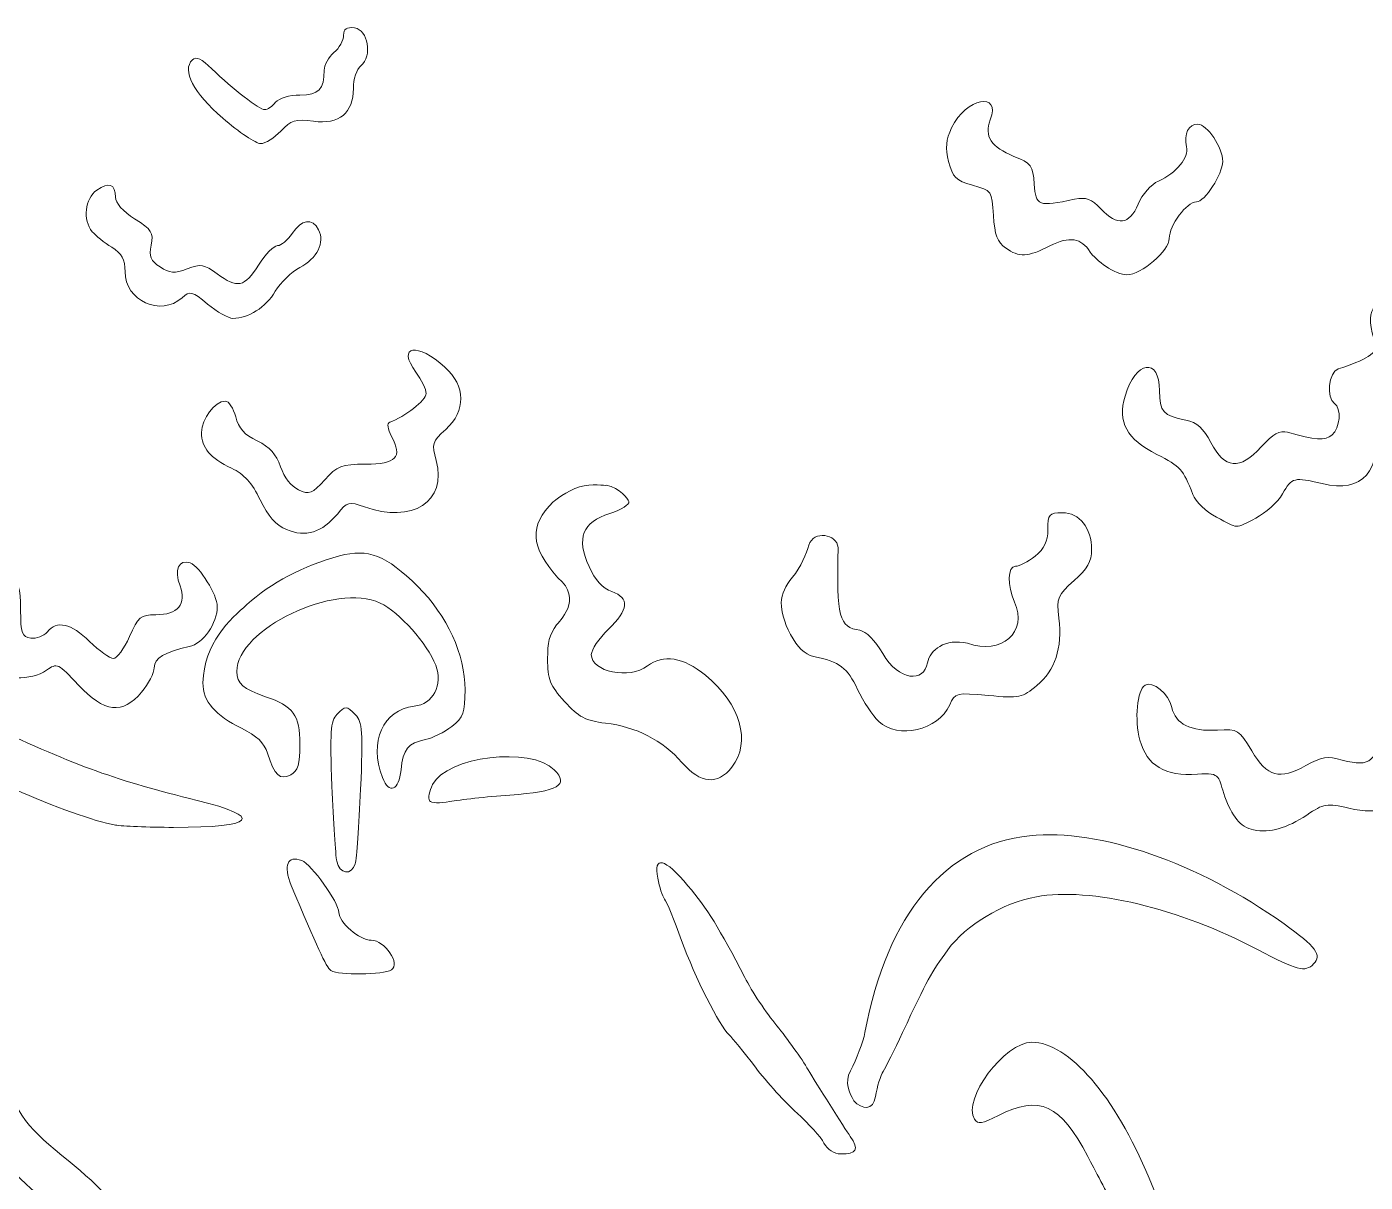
# Model space of a CAD drawing. Header units: millimetres. Extents: x -6423 to -1759, y 6 to 2012.
# Drawn here: x -5954.5 to -5818.8, y 1605.4 to 1722.5 of the extents above; entities that cross this region are included whole.
import ezdxf

# ---------------------------------------------------------------- set-up
doc = ezdxf.new("R2010")
doc.units = ezdxf.units.MM
doc.header["$MEASUREMENT"] = 0
doc.layers.add('layer 1', color=7, linetype='Continuous')

msp = doc.modelspace()

# ---------------------------------------------------------------- linework, layer by layer
at = {"layer": 'layer 1', "color": 177, "lineweight": 9}
for points, knots in [([(-5930.7864, 1710.637), (-5931.2575, 1710.637), (-5932.9847, 1711.7944), (-5934.6243, 1713.2089), (-5934.6243, 1713.2089), (-5937.6178, 1715.7915), (-5938.7916, 1718.0465), (-5937.7075, 1719.131), (-5937.7075, 1719.131), (-5937.3427, 1719.4958), (-5936.7517, 1719.2246), (-5935.7261, 1718.221), (-5935.7261, 1718.221), (-5933.6125, 1716.1531), (-5930.931, 1714.0831), (-5930.3663, 1714.0831), (-5930.3663, 1714.0831), (-5930.0979, 1714.0831), (-5929.603, 1714.4157), (-5929.2659, 1714.8216), (-5929.2659, 1714.8216), (-5928.9192, 1715.2392), (-5927.8461, 1715.5604), (-5926.7967, 1715.5604), (-5926.7967, 1715.5604), (-5924.8923, 1715.5604), (-5924.3425, 1716.1216), (-5924.3425, 1718.0668), (-5924.3425, 1718.0668), (-5924.3425, 1718.5889), (-5923.8997, 1719.3955), (-5923.358, 1719.8592), (-5923.358, 1719.8592), (-5922.8163, 1720.3229), (-5922.3735, 1721.1113), (-5922.3735, 1721.6115), (-5922.3735, 1721.6115), (-5922.3735, 1722.273), (-5922.0715, 1722.4783), (-5921.2657, 1722.3638), (-5921.2657, 1722.3638), (-5919.8817, 1722.1674), (-5919.4389, 1719.5195), (-5920.6251, 1718.5351), (-5920.6251, 1718.5351), (-5921.0452, 1718.1862), (-5921.3887, 1717.1528), (-5921.3887, 1716.2386), (-5921.3887, 1716.2386), (-5921.3887, 1713.7283), (-5922.8199, 1712.5524), (-5925.4422, 1712.9076), (-5925.4422, 1712.9076), (-5927.265, 1713.1543), (-5927.7004, 1713.0232), (-5928.7363, 1711.9146), (-5928.7363, 1711.9146), (-5929.3928, 1711.212), (-5930.3152, 1710.637), (-5930.7864, 1710.637)], [0, 0, 0, 0, 0.0625, 0.0625, 0.0625, 0.0625, 0.125, 0.125, 0.125, 0.125, 0.1875, 0.1875, 0.1875, 0.1875, 0.25, 0.25, 0.25, 0.25, 0.3125, 0.3125, 0.3125, 0.3125, 0.375, 0.375, 0.375, 0.375, 0.4375, 0.4375, 0.4375, 0.4375, 0.5, 0.5, 0.5, 0.5, 0.5625, 0.5625, 0.5625, 0.5625, 0.625, 0.625, 0.625, 0.625, 0.6875, 0.6875, 0.6875, 0.6875, 0.75, 0.75, 0.75, 0.75, 0.8125, 0.8125, 0.8125, 0.8125, 0.875, 0.875, 0.875, 0.875, 1, 1, 1, 1]), ([(-5842.9684, 1697.3446), (-5843.4676, 1697.3446), (-5844.4241, 1697.719), (-5845.0937, 1698.1763), (-5845.0937, 1698.1763), (-5845.763, 1698.634), (-5846.4866, 1699.2958), (-5846.7011, 1699.6472), (-5846.7011, 1699.6472), (-5847.5735, 1701.0758), (-5848.8338, 1701.2712), (-5850.7783, 1700.2796), (-5850.7783, 1700.2796), (-5853.0574, 1699.1179), (-5853.8785, 1699.0782), (-5855.2837, 1700.0623), (-5855.2837, 1700.0623), (-5856.1009, 1700.6348), (-5856.3873, 1701.4073), (-5856.5008, 1703.3433), (-5856.5008, 1703.3433), (-5856.6472, 1705.839), (-5856.678, 1705.8837), (-5858.6186, 1706.424), (-5858.6186, 1706.424), (-5860.321, 1706.8979), (-5860.6499, 1707.2213), (-5861.0456, 1708.8105), (-5861.0456, 1708.8105), (-5861.3923, 1710.2037), (-5861.3182, 1711.0368), (-5860.7403, 1712.2489), (-5860.7403, 1712.2489), (-5859.2982, 1715.2729), (-5855.7024, 1715.9907), (-5856.828, 1713.0299), (-5856.828, 1713.0299), (-5857.4594, 1711.3694), (-5856.745, 1710.2736), (-5854.4258, 1709.3455), (-5854.4258, 1709.3455), (-5852.6845, 1708.6489), (-5852.504, 1708.4021), (-5852.3679, 1706.5324), (-5852.3679, 1706.5324), (-5852.2059, 1704.3111), (-5851.9684, 1704.2214), (-5848.2786, 1704.9896), (-5848.2786, 1704.9896), (-5847.0928, 1705.2367), (-5846.5639, 1705.0463), (-5845.6081, 1704.0289), (-5845.6081, 1704.0289), (-5843.9324, 1702.2454), (-5842.7199, 1702.3971), (-5841.8411, 1704.5), (-5841.8411, 1704.5), (-5841.426, 1705.4934), (-5840.5393, 1706.4966), (-5839.774, 1706.8384), (-5839.774, 1706.8384), (-5837.9507, 1707.6523), (-5836.6699, 1709.2154), (-5836.9248, 1710.3154), (-5836.9248, 1710.3154), (-5837.2275, 1711.6211), (-5836.7351, 1712.6063), (-5835.7797, 1712.6063), (-5835.7797, 1712.6063), (-5834.8512, 1712.6063), (-5833.2634, 1710.2257), (-5833.2662, 1708.8382), (-5833.2662, 1708.8382), (-5833.2712, 1707.5378), (-5835.0891, 1704.7294), (-5835.9293, 1704.7294), (-5835.9293, 1704.7294), (-5836.9195, 1704.7294), (-5838.6799, 1702.3609), (-5838.6799, 1701.029), (-5838.6799, 1701.029), (-5838.6799, 1699.7808), (-5841.5157, 1697.3446), (-5842.9684, 1697.3446)], [0, 0, 0, 0, 0.04545455, 0.04545455, 0.04545455, 0.04545455, 0.09090909, 0.09090909, 0.09090909, 0.09090909, 0.13636364, 0.13636364, 0.13636364, 0.13636364, 0.18181818, 0.18181818, 0.18181818, 0.18181818, 0.22727273, 0.22727273, 0.22727273, 0.22727273, 0.27272727, 0.27272727, 0.27272727, 0.27272727, 0.31818182, 0.31818182, 0.31818182, 0.31818182, 0.36363636, 0.36363636, 0.36363636, 0.36363636, 0.40909091, 0.40909091, 0.40909091, 0.40909091, 0.45454545, 0.45454545, 0.45454545, 0.45454545, 0.5, 0.5, 0.5, 0.5, 0.54545455, 0.54545455, 0.54545455, 0.54545455, 0.59090909, 0.59090909, 0.59090909, 0.59090909, 0.63636364, 0.63636364, 0.63636364, 0.63636364, 0.68181818, 0.68181818, 0.68181818, 0.68181818, 0.72727273, 0.72727273, 0.72727273, 0.72727273, 0.77272727, 0.77272727, 0.77272727, 0.77272727, 0.81818182, 0.81818182, 0.81818182, 0.81818182, 0.86363636, 0.86363636, 0.86363636, 0.86363636, 0.90909091, 0.90909091, 0.90909091, 0.90909091, 1, 1, 1, 1]), ([(-5933.5966, 1692.9271), (-5934.0578, 1692.9342), (-5935.2103, 1693.5829), (-5936.1583, 1694.3689), (-5936.1583, 1694.3689), (-5937.7504, 1695.6887), (-5937.9471, 1695.7376), (-5938.749, 1695.012), (-5938.749, 1695.012), (-5940.9034, 1693.0629), (-5944.5275, 1694.7209), (-5944.5275, 1697.6555), (-5944.5275, 1697.6555), (-5944.5275, 1698.9084), (-5944.8444, 1699.4873), (-5945.8814, 1700.1297), (-5945.8814, 1700.1297), (-5946.6259, 1700.5909), (-5947.5121, 1701.3027), (-5947.8507, 1701.7118), (-5947.8507, 1701.7118), (-5948.8295, 1702.8952), (-5948.5962, 1705.0743), (-5947.4012, 1705.9117), (-5947.4012, 1705.9117), (-5946.1611, 1706.7802), (-5945.512, 1706.5356), (-5945.512, 1705.1988), (-5945.512, 1705.1988), (-5945.512, 1704.6273), (-5944.7324, 1703.7573), (-5943.5547, 1703.0139), (-5943.5547, 1703.0139), (-5941.8279, 1701.9235), (-5941.6315, 1701.6097), (-5941.8843, 1700.3456), (-5941.8843, 1700.3456), (-5942.114, 1699.1959), (-5941.9364, 1698.7591), (-5940.9838, 1698.1352), (-5940.9838, 1698.1352), (-5939.9994, 1697.4903), (-5939.5307, 1697.4581), (-5938.2375, 1697.9462), (-5938.2375, 1697.9462), (-5936.8634, 1698.4649), (-5936.5032, 1698.4053), (-5935.2071, 1697.4474), (-5935.2071, 1697.4474), (-5933.1449, 1695.9227), (-5932.4115, 1696.0758), (-5930.9888, 1698.3291), (-5930.9888, 1698.3291), (-5930.3053, 1699.4121), (-5929.4417, 1700.2984), (-5929.0702, 1700.2984), (-5929.0702, 1700.2984), (-5928.6983, 1700.2984), (-5928.0315, 1700.8521), (-5927.588, 1701.5293), (-5927.588, 1701.5293), (-5926.6461, 1702.9668), (-5925.5496, 1703.1178), (-5924.9104, 1701.8987), (-5924.9104, 1701.8987), (-5924.2443, 1700.6274), (-5925.0635, 1698.9832), (-5926.8134, 1698.0781), (-5926.8134, 1698.0781), (-5927.6589, 1697.641), (-5928.7792, 1696.5569), (-5929.3031, 1695.6689), (-5929.3031, 1695.6689), (-5930.2631, 1694.042), (-5932.0474, 1692.9026), (-5933.5966, 1692.9271)], [0, 0, 0, 0, 0.05, 0.05, 0.05, 0.05, 0.1, 0.1, 0.1, 0.1, 0.15, 0.15, 0.15, 0.15, 0.2, 0.2, 0.2, 0.2, 0.25, 0.25, 0.25, 0.25, 0.3, 0.3, 0.3, 0.3, 0.35, 0.35, 0.35, 0.35, 0.4, 0.4, 0.4, 0.4, 0.45, 0.45, 0.45, 0.45, 0.5, 0.5, 0.5, 0.5, 0.55, 0.55, 0.55, 0.55, 0.6, 0.6, 0.6, 0.6, 0.65, 0.65, 0.65, 0.65, 0.7, 0.7, 0.7, 0.7, 0.75, 0.75, 0.75, 0.75, 0.8, 0.8, 0.8, 0.8, 0.85, 0.85, 0.85, 0.85, 0.9, 0.9, 0.9, 0.9, 1, 1, 1, 1]), ([(-5829.9218, 1672.6821), (-5832.079, 1671.5747), (-5831.6093, 1671.5637), (-5833.9008, 1672.7729), (-5833.9008, 1672.7729), (-5834.9275, 1673.3149), (-5836.0034, 1674.3575), (-5836.2916, 1675.0896), (-5836.2916, 1675.0896), (-5837.2903, 1677.6261), (-5837.5416, 1677.9041), (-5839.9473, 1679.1289), (-5839.9473, 1679.1289), (-5843.0057, 1680.6862), (-5843.9515, 1682.4244), (-5843.167, 1685.0439), (-5843.167, 1685.0439), (-5842.0854, 1688.6531), (-5839.6644, 1689.0193), (-5839.6644, 1685.5735), (-5839.6644, 1685.5735), (-5839.6644, 1683.4564), (-5839.3205, 1683.0732), (-5836.9999, 1682.6017), (-5836.9999, 1682.6017), (-5835.8747, 1682.373), (-5835.2164, 1681.7859), (-5834.4655, 1680.3417), (-5834.4655, 1680.3417), (-5833.0663, 1677.6495), (-5831.5355, 1677.513), (-5829.3741, 1679.8882), (-5829.3741, 1679.8882), (-5828.139, 1681.2457), (-5827.4902, 1681.6051), (-5826.6894, 1681.3765), (-5826.6894, 1681.3765), (-5823.9324, 1680.588), (-5822.8805, 1680.5228), (-5822.1885, 1681.0971), (-5822.1885, 1681.0971), (-5821.3526, 1681.7909), (-5821.1945, 1683.8368), (-5821.9414, 1684.2983), (-5821.9414, 1684.2983), (-5822.8008, 1684.8294), (-5822.5186, 1687.5027), (-5821.572, 1687.7959), (-5821.572, 1687.7959), (-5818.8267, 1688.6453), (-5817.4321, 1689.538), (-5817.7114, 1690.2661), (-5817.7114, 1690.2661), (-5818.3815, 1692.0117), (-5818.4768, 1693.2011), (-5818.0028, 1693.8984), (-5818.0028, 1693.8984), (-5817.5852, 1694.5132), (-5817.1722, 1694.2898), (-5815.5365, 1692.5637), (-5815.5365, 1692.5637), (-5814.3386, 1691.2995), (-5813.5718, 1690.0173), (-5813.5718, 1689.2781), (-5813.5718, 1689.2781), (-5813.5718, 1687.7367), (-5815.8162, 1685.0368), (-5817.0974, 1685.0368), (-5817.0974, 1685.0368), (-5817.9936, 1685.0368), (-5818.0457, 1684.8149), (-5817.7345, 1682.3234), (-5817.7345, 1682.3234), (-5817.1233, 1677.4315), (-5819.0993, 1675.1956), (-5823.1719, 1676.1719), (-5823.1719, 1676.1719), (-5826.047, 1676.8611), (-5826.2306, 1676.8143), (-5827.2059, 1675.1435), (-5827.2059, 1675.1435), (-5827.6948, 1674.3054), (-5828.9171, 1673.1979), (-5829.9218, 1672.6821)], [0, 0, 0, 0, 0.04545455, 0.04545455, 0.04545455, 0.04545455, 0.09090909, 0.09090909, 0.09090909, 0.09090909, 0.13636364, 0.13636364, 0.13636364, 0.13636364, 0.18181818, 0.18181818, 0.18181818, 0.18181818, 0.22727273, 0.22727273, 0.22727273, 0.22727273, 0.27272727, 0.27272727, 0.27272727, 0.27272727, 0.31818182, 0.31818182, 0.31818182, 0.31818182, 0.36363636, 0.36363636, 0.36363636, 0.36363636, 0.40909091, 0.40909091, 0.40909091, 0.40909091, 0.45454545, 0.45454545, 0.45454545, 0.45454545, 0.5, 0.5, 0.5, 0.5, 0.54545455, 0.54545455, 0.54545455, 0.54545455, 0.59090909, 0.59090909, 0.59090909, 0.59090909, 0.63636364, 0.63636364, 0.63636364, 0.63636364, 0.68181818, 0.68181818, 0.68181818, 0.68181818, 0.72727273, 0.72727273, 0.72727273, 0.72727273, 0.77272727, 0.77272727, 0.77272727, 0.77272727, 0.81818182, 0.81818182, 0.81818182, 0.81818182, 0.86363636, 0.86363636, 0.86363636, 0.86363636, 0.90909091, 0.90909091, 0.90909091, 0.90909091, 1, 1, 1, 1]), ([(-5923.0088, 1673.0966), (-5924.5421, 1671.2343), (-5926.243, 1670.7111), (-5928.1538, 1671.5144), (-5928.1538, 1671.5144), (-5929.2361, 1671.9696), (-5930.0504, 1672.887), (-5930.8403, 1674.5405), (-5930.8403, 1674.5405), (-5931.6507, 1676.2375), (-5932.4728, 1677.1475), (-5933.726, 1677.735), (-5933.726, 1677.735), (-5935.9271, 1678.7662), (-5936.7737, 1679.7737), (-5936.7737, 1681.3623), (-5936.7737, 1681.3623), (-5936.7737, 1682.7247), (-5935.4007, 1684.5444), (-5934.373, 1684.5444), (-5934.373, 1684.5444), (-5934.0163, 1684.5444), (-5933.5399, 1683.8244), (-5933.314, 1682.9445), (-5933.314, 1682.9445), (-5933.0166, 1681.7866), (-5932.4125, 1681.1109), (-5931.1281, 1680.4994), (-5931.1281, 1680.4994), (-5929.8547, 1679.8936), (-5929.1879, 1679.1537), (-5928.7682, 1677.8821), (-5928.7682, 1677.8821), (-5928.4165, 1676.8161), (-5927.6894, 1675.8844), (-5926.9446, 1675.5452), (-5926.9446, 1675.5452), (-5925.8346, 1675.0393), (-5925.5599, 1675.1446), (-5924.2928, 1676.5626), (-5924.2928, 1676.5626), (-5923.0233, 1677.9835), (-5922.6018, 1678.1444), (-5920.1493, 1678.1444), (-5920.1493, 1678.1444), (-5917.0453, 1678.1444), (-5916.3823, 1678.8527), (-5917.5079, 1680.966), (-5917.5079, 1680.966), (-5917.9244, 1681.7476), (-5917.9975, 1682.3088), (-5917.6965, 1682.4116), (-5917.6965, 1682.4116), (-5916.1962, 1682.9221), (-5914.0039, 1684.6344), (-5914.0039, 1685.2956), (-5914.0039, 1685.2956), (-5914.0039, 1685.7167), (-5914.4733, 1686.6959), (-5915.0465, 1687.4716), (-5915.0465, 1687.4716), (-5917.0343, 1690.1598), (-5914.8923, 1690.5281), (-5912.1006, 1687.9781), (-5912.1006, 1687.9781), (-5909.9817, 1686.0429), (-5909.9522, 1683.5652), (-5912.0251, 1681.6718), (-5912.0251, 1681.6718), (-5913.3885, 1680.4264), (-5913.4569, 1680.2023), (-5912.9886, 1678.5067), (-5912.9886, 1678.5067), (-5911.8506, 1674.3852), (-5915.439, 1672.0742), (-5920.266, 1673.8198), (-5920.266, 1673.8198), (-5921.8092, 1674.3778), (-5921.9946, 1674.3288), (-5923.0088, 1673.0966)], [0, 0, 0, 0, 0.04761905, 0.04761905, 0.04761905, 0.04761905, 0.0952381, 0.0952381, 0.0952381, 0.0952381, 0.14285714, 0.14285714, 0.14285714, 0.14285714, 0.19047619, 0.19047619, 0.19047619, 0.19047619, 0.23809524, 0.23809524, 0.23809524, 0.23809524, 0.28571429, 0.28571429, 0.28571429, 0.28571429, 0.33333333, 0.33333333, 0.33333333, 0.33333333, 0.38095238, 0.38095238, 0.38095238, 0.38095238, 0.42857143, 0.42857143, 0.42857143, 0.42857143, 0.47619048, 0.47619048, 0.47619048, 0.47619048, 0.52380952, 0.52380952, 0.52380952, 0.52380952, 0.57142857, 0.57142857, 0.57142857, 0.57142857, 0.61904762, 0.61904762, 0.61904762, 0.61904762, 0.66666667, 0.66666667, 0.66666667, 0.66666667, 0.71428571, 0.71428571, 0.71428571, 0.71428571, 0.76190476, 0.76190476, 0.76190476, 0.76190476, 0.80952381, 0.80952381, 0.80952381, 0.80952381, 0.85714286, 0.85714286, 0.85714286, 0.85714286, 0.9047619, 0.9047619, 0.9047619, 0.9047619, 1, 1, 1, 1]), ([(-5900.6648, 1666.6392), (-5903.4552, 1669.8085), (-5903.6104, 1671.8856), (-5901.1189, 1674.3306), (-5901.1189, 1674.3306), (-5901.0349, 1674.4132), (-5899.7839, 1675.4583), (-5898.4498, 1675.8493), (-5898.4498, 1675.8493), (-5897.1896, 1676.2187), (-5895.841, 1675.9362), (-5895.7502, 1676.0163), (-5895.7502, 1676.0163), (-5894.3556, 1675.7249), (-5893.5594, 1674.6578), (-5893.4605, 1674.3611), (-5893.4605, 1674.3611), (-5893.3616, 1674.064), (-5894.2287, 1673.5202), (-5895.3872, 1673.1519), (-5895.3872, 1673.1519), (-5898.1808, 1672.2645), (-5898.8043, 1670.6728), (-5897.4951, 1667.7697), (-5897.4951, 1667.7697), (-5896.8769, 1666.3988), (-5896.1101, 1665.554), (-5895.1937, 1665.2346), (-5895.1937, 1665.2346), (-5893.3492, 1664.5919), (-5893.4552, 1663.4284), (-5895.5422, 1661.4056), (-5895.5422, 1661.4056), (-5896.4898, 1660.487), (-5897.2651, 1659.3437), (-5897.2651, 1658.8648), (-5897.2651, 1658.8648), (-5897.2651, 1657.0915), (-5893.419, 1656.3028), (-5891.5745, 1657.6977), (-5891.5745, 1657.6977), (-5889.9537, 1658.9236), (-5887.9482, 1658.6007), (-5885.6896, 1656.7498), (-5885.6896, 1656.7498), (-5882.1346, 1653.8368), (-5881.0293, 1649.9769), (-5883.0237, 1647.4411), (-5883.0237, 1647.4411), (-5884.4793, 1645.5909), (-5886.1711, 1645.7494), (-5888.0762, 1647.914), (-5888.0762, 1647.914), (-5890.0526, 1650.1591), (-5892.7256, 1651.5346), (-5895.8272, 1651.9019), (-5895.8272, 1651.9019), (-5897.8458, 1652.1408), (-5898.553, 1652.5141), (-5899.9781, 1654.0917), (-5899.9781, 1654.0917), (-5901.4543, 1655.7253), (-5901.6961, 1656.3368), (-5901.6961, 1658.4362), (-5901.6961, 1658.4362), (-5901.6961, 1660.0467), (-5901.5404, 1660.8313), (-5900.7839, 1661.8632), (-5900.7839, 1661.8632), (-5900.6131, 1662.0961), (-5898.0007, 1664.4919), (-5900.6648, 1666.6392)], [0, 0, 0, 0, 0.05263158, 0.05263158, 0.05263158, 0.05263158, 0.10526316, 0.10526316, 0.10526316, 0.10526316, 0.15789474, 0.15789474, 0.15789474, 0.15789474, 0.21052632, 0.21052632, 0.21052632, 0.21052632, 0.26315789, 0.26315789, 0.26315789, 0.26315789, 0.31578947, 0.31578947, 0.31578947, 0.31578947, 0.36842105, 0.36842105, 0.36842105, 0.36842105, 0.42105263, 0.42105263, 0.42105263, 0.42105263, 0.47368421, 0.47368421, 0.47368421, 0.47368421, 0.52631579, 0.52631579, 0.52631579, 0.52631579, 0.57894737, 0.57894737, 0.57894737, 0.57894737, 0.63157895, 0.63157895, 0.63157895, 0.63157895, 0.68421053, 0.68421053, 0.68421053, 0.68421053, 0.73684211, 0.73684211, 0.73684211, 0.73684211, 0.78947368, 0.78947368, 0.78947368, 0.78947368, 0.84210526, 0.84210526, 0.84210526, 0.84210526, 0.89473684, 0.89473684, 0.89473684, 0.89473684, 1, 1, 1, 1]), ([(-5942.8482, 1655.0432), (-5944.7863, 1652.7399), (-5946.6312, 1652.9537), (-5949.2705, 1655.788), (-5949.2705, 1655.788), (-5951.2976, 1657.9647), (-5951.4149, 1658.0186), (-5952.4912, 1657.2649), (-5952.4912, 1657.2649), (-5954.0787, 1656.1528), (-5956.9311, 1656.2751), (-5958.5172, 1657.5226), (-5958.5172, 1657.5226), (-5959.7108, 1658.4614), (-5959.8253, 1658.8293), (-5959.6913, 1661.2971), (-5959.6913, 1661.2971), (-5959.5839, 1663.2813), (-5959.7289, 1664.0931), (-5960.2199, 1664.2569), (-5960.2199, 1664.2569), (-5961.399, 1664.65), (-5962.7433, 1666.2914), (-5962.7433, 1667.3379), (-5962.7433, 1667.3379), (-5962.7433, 1668.7613), (-5961.4305, 1671.1294), (-5960.3088, 1671.7296), (-5960.3088, 1671.7296), (-5958.1956, 1672.8608), (-5956.3887, 1671.8955), (-5957.8617, 1670.4225), (-5957.8617, 1670.4225), (-5958.7823, 1669.5018), (-5958.1378, 1667.6736), (-5956.5893, 1666.8136), (-5956.5893, 1666.8136), (-5955.2312, 1666.0592), (-5955.1125, 1665.7784), (-5955.1125, 1663.3302), (-5955.1125, 1663.3302), (-5955.1125, 1661.005), (-5954.982, 1660.6487), (-5954.0847, 1660.5203), (-5954.0847, 1660.5203), (-5953.5193, 1660.4395), (-5952.7723, 1660.7164), (-5952.4242, 1661.1358), (-5952.4242, 1661.1358), (-5951.4217, 1662.3436), (-5950.0341, 1662.0341), (-5948.1201, 1660.1747), (-5948.1201, 1660.1747), (-5947.1442, 1659.2271), (-5946.0579, 1658.4518), (-5945.7059, 1658.4518), (-5945.7059, 1658.4518), (-5945.3539, 1658.4518), (-5944.625, 1659.4487), (-5944.0858, 1660.6671), (-5944.0858, 1660.6671), (-5943.1988, 1662.6726), (-5942.9457, 1662.8824), (-5941.4156, 1662.8824), (-5941.4156, 1662.8824), (-5939.1723, 1662.8824), (-5938.2591, 1663.9757), (-5938.9568, 1665.8245), (-5938.9568, 1665.8245), (-5939.5651, 1667.4361), (-5939.0628, 1668.5734), (-5937.9336, 1668.1402), (-5937.9336, 1668.1402), (-5936.958, 1667.7658), (-5935.1777, 1664.9127), (-5935.1752, 1663.7198), (-5935.1752, 1663.7198), (-5935.1706, 1662.0426), (-5936.633, 1659.9507), (-5938.0134, 1659.6557), (-5938.0134, 1659.6557), (-5940.5045, 1659.1232), (-5941.5737, 1658.4805), (-5941.5737, 1657.5155), (-5941.5737, 1657.5155), (-5941.5737, 1656.9887), (-5942.1473, 1655.8763), (-5942.8482, 1655.0432)], [0, 0, 0, 0, 0.04347826, 0.04347826, 0.04347826, 0.04347826, 0.08695652, 0.08695652, 0.08695652, 0.08695652, 0.13043478, 0.13043478, 0.13043478, 0.13043478, 0.17391304, 0.17391304, 0.17391304, 0.17391304, 0.2173913, 0.2173913, 0.2173913, 0.2173913, 0.26086957, 0.26086957, 0.26086957, 0.26086957, 0.30434783, 0.30434783, 0.30434783, 0.30434783, 0.34782609, 0.34782609, 0.34782609, 0.34782609, 0.39130435, 0.39130435, 0.39130435, 0.39130435, 0.43478261, 0.43478261, 0.43478261, 0.43478261, 0.47826087, 0.47826087, 0.47826087, 0.47826087, 0.52173913, 0.52173913, 0.52173913, 0.52173913, 0.56521739, 0.56521739, 0.56521739, 0.56521739, 0.60869565, 0.60869565, 0.60869565, 0.60869565, 0.65217391, 0.65217391, 0.65217391, 0.65217391, 0.69565217, 0.69565217, 0.69565217, 0.69565217, 0.73913043, 0.73913043, 0.73913043, 0.73913043, 0.7826087, 0.7826087, 0.7826087, 0.7826087, 0.82608696, 0.82608696, 0.82608696, 0.82608696, 0.86956522, 0.86956522, 0.86956522, 0.86956522, 0.91304348, 0.91304348, 0.91304348, 0.91304348, 1, 1, 1, 1]), ([(-5876.873, 1666.6853), (-5876.036, 1667.6797), (-5875.4486, 1669.1558), (-5875.2125, 1669.9326), (-5875.2125, 1669.9326), (-5874.7403, 1671.4839), (-5872.3906, 1671.0642), (-5872.2456, 1669.7007), (-5872.2456, 1669.7007), (-5872.4083, 1662.6034), (-5872.1516, 1661.6186), (-5870.0586, 1661.312), (-5870.0586, 1661.312), (-5869.4311, 1661.2201), (-5868.5023, 1660.2786), (-5867.7238, 1658.9446), (-5867.7238, 1658.9446), (-5866.0984, 1656.1592), (-5863.5296, 1655.9947), (-5863.1868, 1658.0193), (-5863.1868, 1658.0193), (-5862.9716, 1659.2902), (-5861.4263, 1660.5296), (-5859.1213, 1659.9996), (-5859.1213, 1659.9996), (-5855.6971, 1658.7613), (-5852.9897, 1661.14), (-5854.3712, 1664.1729), (-5854.3712, 1664.1729), (-5855.1366, 1665.8525), (-5855.0735, 1667.8059), (-5854.2542, 1667.8059), (-5854.2542, 1667.8059), (-5853.8845, 1667.8059), (-5852.9982, 1668.265), (-5852.2849, 1668.8261), (-5852.2849, 1668.8261), (-5851.3342, 1669.5738), (-5850.9878, 1670.2974), (-5850.9878, 1671.5339), (-5850.9878, 1671.5339), (-5850.9878, 1673.0732), (-5850.8605, 1673.2213), (-5849.5386, 1673.2213), (-5849.5386, 1673.2213), (-5847.7756, 1673.2213), (-5846.5568, 1671.6881), (-5846.5568, 1669.4703), (-5846.5568, 1669.4703), (-5846.5568, 1668.2908), (-5846.9939, 1667.5237), (-5848.3396, 1666.3425), (-5848.3396, 1666.3425), (-5850.0037, 1664.8812), (-5850.1058, 1664.628), (-5849.8711, 1662.5457), (-5849.8711, 1662.5457), (-5849.5247, 1659.4714), (-5850.2394, 1657.2777), (-5852.0963, 1655.7153), (-5852.0963, 1655.7153), (-5853.57, 1654.4753), (-5853.8781, 1654.4118), (-5857.0137, 1654.7032), (-5857.0137, 1654.7032), (-5860.2646, 1655.0052), (-5860.3752, 1654.978), (-5860.9385, 1653.7421), (-5860.9385, 1653.7421), (-5862.108, 1651.1751), (-5866.1608, 1650.2403), (-5868.1375, 1652.0816), (-5868.1375, 1652.0816), (-5868.7363, 1652.6396), (-5869.6981, 1654.0998), (-5870.2749, 1655.3264), (-5870.2749, 1655.3264), (-5871.3083, 1657.5247), (-5872.0807, 1658.104), (-5874.7357, 1658.6716), (-5874.7357, 1658.6716), (-5875.6662, 1658.8705), (-5876.3905, 1659.561), (-5877.0744, 1660.9014), (-5877.0744, 1660.9014), (-5878.3768, 1663.4546), (-5878.3244, 1664.9602), (-5876.873, 1666.6853)], [0, 0, 0, 0, 0.04347826, 0.04347826, 0.04347826, 0.04347826, 0.08695652, 0.08695652, 0.08695652, 0.08695652, 0.13043478, 0.13043478, 0.13043478, 0.13043478, 0.17391304, 0.17391304, 0.17391304, 0.17391304, 0.2173913, 0.2173913, 0.2173913, 0.2173913, 0.26086957, 0.26086957, 0.26086957, 0.26086957, 0.30434783, 0.30434783, 0.30434783, 0.30434783, 0.34782609, 0.34782609, 0.34782609, 0.34782609, 0.39130435, 0.39130435, 0.39130435, 0.39130435, 0.43478261, 0.43478261, 0.43478261, 0.43478261, 0.47826087, 0.47826087, 0.47826087, 0.47826087, 0.52173913, 0.52173913, 0.52173913, 0.52173913, 0.56521739, 0.56521739, 0.56521739, 0.56521739, 0.60869565, 0.60869565, 0.60869565, 0.60869565, 0.65217391, 0.65217391, 0.65217391, 0.65217391, 0.69565217, 0.69565217, 0.69565217, 0.69565217, 0.73913043, 0.73913043, 0.73913043, 0.73913043, 0.7826087, 0.7826087, 0.7826087, 0.7826087, 0.82608696, 0.82608696, 0.82608696, 0.82608696, 0.86956522, 0.86956522, 0.86956522, 0.86956522, 0.91304348, 0.91304348, 0.91304348, 0.91304348, 1, 1, 1, 1]), ([(-5916.5486, 1647.1646), (-5916.7517, 1645.0708), (-5917.772, 1644.6468), (-5918.4317, 1646.3822), (-5918.4317, 1646.3822), (-5919.8225, 1650.0396), (-5918.3984, 1653.2635), (-5915.2383, 1653.6124), (-5915.2383, 1653.6124), (-5913.3052, 1653.8254), (-5912.2803, 1655.7692), (-5913.0429, 1657.775), (-5913.0429, 1657.775), (-5913.8667, 1659.9414), (-5916.7418, 1663.16), (-5918.671, 1664.0757), (-5918.671, 1664.0757), (-5923.1956, 1666.2226), (-5933.2041, 1661.4378), (-5933.2041, 1657.1277), (-5933.2041, 1657.1277), (-5933.2041, 1655.9149), (-5932.5476, 1655.3417), (-5930.2823, 1654.5784), (-5930.2823, 1654.5784), (-5927.4707, 1653.6308), (-5926.8042, 1652.7112), (-5926.8042, 1649.7773), (-5926.8042, 1649.7773), (-5926.8042, 1647.7155), (-5927.0013, 1647.0579), (-5927.7373, 1646.664), (-5927.7373, 1646.664), (-5928.827, 1646.0805), (-5929.3843, 1646.5995), (-5930.0866, 1648.8517), (-5930.0866, 1648.8517), (-5930.4134, 1649.9), (-5931.1746, 1650.6331), (-5932.7107, 1651.379), (-5932.7107, 1651.379), (-5935.3386, 1652.6545), (-5936.6695, 1654.1005), (-5936.6301, 1655.9862), (-5936.6301, 1655.9862), (-5936.5465, 1659.9808), (-5933.8462, 1662.4818), (-5932.18, 1663.9095), (-5932.18, 1663.9095), (-5929.8182, 1666.0925), (-5926.3915, 1667.8984), (-5922.805, 1668.8499), (-5922.805, 1668.8499), (-5919.8625, 1669.6302), (-5918.067, 1668.9289), (-5914.8469, 1665.743), (-5914.8469, 1665.743), (-5911.8659, 1662.7931), (-5910.0657, 1658.851), (-5910.0657, 1655.2733), (-5910.0657, 1655.2733), (-5910.0657, 1652.9665), (-5910.2426, 1652.4762), (-5911.4064, 1651.5608), (-5911.4064, 1651.5608), (-5912.1438, 1650.9809), (-5913.3573, 1650.3842), (-5914.1028, 1650.235), (-5914.1028, 1650.235), (-5915.8371, 1649.8879), (-5916.3462, 1649.2491), (-5916.5486, 1647.1646)], [0, 0, 0, 0, 0.05263158, 0.05263158, 0.05263158, 0.05263158, 0.10526316, 0.10526316, 0.10526316, 0.10526316, 0.15789474, 0.15789474, 0.15789474, 0.15789474, 0.21052632, 0.21052632, 0.21052632, 0.21052632, 0.26315789, 0.26315789, 0.26315789, 0.26315789, 0.31578947, 0.31578947, 0.31578947, 0.31578947, 0.36842105, 0.36842105, 0.36842105, 0.36842105, 0.42105263, 0.42105263, 0.42105263, 0.42105263, 0.47368421, 0.47368421, 0.47368421, 0.47368421, 0.52631579, 0.52631579, 0.52631579, 0.52631579, 0.57894737, 0.57894737, 0.57894737, 0.57894737, 0.63157895, 0.63157895, 0.63157895, 0.63157895, 0.68421053, 0.68421053, 0.68421053, 0.68421053, 0.73684211, 0.73684211, 0.73684211, 0.73684211, 0.78947368, 0.78947368, 0.78947368, 0.78947368, 0.84210526, 0.84210526, 0.84210526, 0.84210526, 0.89473684, 0.89473684, 0.89473684, 0.89473684, 1, 1, 1, 1]), ([(-5939.6044, 1641.3368), (-5942.1768, 1641.3467), (-5944.8352, 1641.4502), (-5945.512, 1641.5669), (-5945.512, 1641.5669), (-5949.7264, 1642.2922), (-5962.382, 1647.814), (-5964.0457, 1649.6532), (-5964.0457, 1649.6532), (-5964.6268, 1650.2952), (-5965.4914, 1652.15), (-5965.9672, 1653.7747), (-5965.9672, 1653.7747), (-5966.4433, 1655.3995), (-5967.2416, 1657.6293), (-5967.7418, 1658.7304), (-5967.7418, 1658.7304), (-5969.5413, 1662.6924), (-5968.5076, 1664.1406), (-5965.8073, 1661.4403), (-5965.8073, 1661.4403), (-5964.4091, 1660.0418), (-5963.6579, 1658.7223), (-5962.0825, 1654.8964), (-5962.0825, 1654.8964), (-5961.4603, 1653.3851), (-5960.7839, 1652.8119), (-5958.2201, 1651.6222), (-5958.2201, 1651.6222), (-5949.3208, 1647.4932), (-5945.4039, 1646.0847), (-5937.2268, 1644.0736), (-5937.2268, 1644.0736), (-5930.3514, 1642.3826), (-5931.2877, 1641.3049), (-5939.6044, 1641.3368)], [0, 0, 0, 0, 0.1, 0.1, 0.1, 0.1, 0.2, 0.2, 0.2, 0.2, 0.3, 0.3, 0.3, 0.3, 0.4, 0.4, 0.4, 0.4, 0.5, 0.5, 0.5, 0.5, 0.6, 0.6, 0.6, 0.6, 0.7, 0.7, 0.7, 0.7, 0.8, 0.8, 0.8, 0.8, 1, 1, 1, 1]), ([(-5824.7531, 1642.5886), (-5826.7525, 1641.2439), (-5828.4431, 1640.7706), (-5830.1359, 1641.0815), (-5830.1359, 1641.0815), (-5831.5221, 1641.3361), (-5832.3509, 1642.5418), (-5833.0362, 1644.4299), (-5833.0362, 1644.4299), (-5833.7395, 1646.3683), (-5833.3269, 1646.954), (-5835.8325, 1646.7232), (-5835.8325, 1646.7232), (-5839.0915, 1646.4942), (-5840.9658, 1647.6017), (-5841.6557, 1650.1641), (-5841.6557, 1650.1641), (-5842.2215, 1652.2645), (-5841.9471, 1655.2463), (-5841.1424, 1655.7433), (-5841.1424, 1655.7433), (-5840.3713, 1656.2202), (-5838.725, 1654.8549), (-5838.4254, 1653.4901), (-5838.4254, 1653.4901), (-5838.0564, 1651.8104), (-5836.51, 1651.0415), (-5833.8037, 1651.1925), (-5833.8037, 1651.1925), (-5831.7114, 1651.3088), (-5831.5894, 1651.2354), (-5830.3277, 1649.0977), (-5830.3277, 1649.0977), (-5828.7675, 1646.4541), (-5827.486, 1646.1056), (-5824.8236, 1647.6017), (-5824.8236, 1647.6017), (-5823.2404, 1648.4919), (-5822.6632, 1648.5791), (-5821.1424, 1648.1593), (-5821.1424, 1648.1593), (-5818.2616, 1647.3638), (-5817.5104, 1648.064), (-5817.5104, 1651.5435), (-5817.5104, 1651.5435), (-5817.5104, 1654.0016), (-5817.3615, 1654.494), (-5816.5387, 1654.7553), (-5816.5387, 1654.7553), (-5814.9402, 1655.2626), (-5813.5112, 1657.4184), (-5814.0752, 1658.472), (-5814.0752, 1658.472), (-5814.3401, 1658.9669), (-5814.5567, 1659.94), (-5814.5567, 1660.6349), (-5814.5567, 1660.6349), (-5814.5567, 1662.6049), (-5812.4622, 1662.362), (-5811.1505, 1660.2399), (-5811.1505, 1660.2399), (-5809.6559, 1657.8218), (-5809.8264, 1655.8731), (-5811.7209, 1653.7152), (-5811.7209, 1653.7152), (-5813.0245, 1652.2309), (-5813.3251, 1651.4626), (-5813.363, 1649.5203), (-5813.363, 1649.5203), (-5813.3886, 1648.2121), (-5813.826, 1646.3687), (-5814.3351, 1645.4236), (-5814.3351, 1645.4236), (-5815.5447, 1643.1774), (-5817.3229, 1642.5581), (-5820.4745, 1643.2855), (-5820.4745, 1643.2855), (-5822.7228, 1643.8045), (-5823.0152, 1643.757), (-5824.7531, 1642.5886)], [0, 0, 0, 0, 0.04761905, 0.04761905, 0.04761905, 0.04761905, 0.0952381, 0.0952381, 0.0952381, 0.0952381, 0.14285714, 0.14285714, 0.14285714, 0.14285714, 0.19047619, 0.19047619, 0.19047619, 0.19047619, 0.23809524, 0.23809524, 0.23809524, 0.23809524, 0.28571429, 0.28571429, 0.28571429, 0.28571429, 0.33333333, 0.33333333, 0.33333333, 0.33333333, 0.38095238, 0.38095238, 0.38095238, 0.38095238, 0.42857143, 0.42857143, 0.42857143, 0.42857143, 0.47619048, 0.47619048, 0.47619048, 0.47619048, 0.52380952, 0.52380952, 0.52380952, 0.52380952, 0.57142857, 0.57142857, 0.57142857, 0.57142857, 0.61904762, 0.61904762, 0.61904762, 0.61904762, 0.66666667, 0.66666667, 0.66666667, 0.66666667, 0.71428571, 0.71428571, 0.71428571, 0.71428571, 0.76190476, 0.76190476, 0.76190476, 0.76190476, 0.80952381, 0.80952381, 0.80952381, 0.80952381, 0.85714286, 0.85714286, 0.85714286, 0.85714286, 0.9047619, 0.9047619, 0.9047619, 0.9047619, 1, 1, 1, 1]), ([(-5921.2005, 1637.6513), (-5921.5638, 1636.4222), (-5922.8057, 1636.5857), (-5923.0712, 1637.8977), (-5923.0712, 1637.8977), (-5923.1946, 1638.5067), (-5923.4126, 1641.9327), (-5923.5558, 1645.5104), (-5923.5558, 1645.5104), (-5923.7738, 1650.9482), (-5923.6923, 1652.1394), (-5923.0599, 1652.7718), (-5923.0599, 1652.7718), (-5922.1257, 1653.706), (-5922.1289, 1653.706), (-5921.1547, 1652.7321), (-5921.1547, 1652.7321), (-5920.468, 1652.0451), (-5920.3986, 1651.0103), (-5920.652, 1645.2243), (-5920.652, 1645.2243), (-5920.8137, 1641.5332), (-5921.0604, 1638.1253), (-5921.2005, 1637.6513)], [0, 0, 0, 0, 0.14285714, 0.14285714, 0.14285714, 0.14285714, 0.28571429, 0.28571429, 0.28571429, 0.28571429, 0.42857143, 0.42857143, 0.42857143, 0.42857143, 0.57142857, 0.57142857, 0.57142857, 0.57142857, 0.71428571, 0.71428571, 0.71428571, 0.71428571, 1, 1, 1, 1]), ([(-5911.6092, 1643.9439), (-5912.5937, 1643.7514), (-5913.5214, 1643.7925), (-5913.6714, 1644.035), (-5913.6714, 1644.035), (-5913.8214, 1644.2774), (-5913.6771, 1645.0116), (-5913.3502, 1645.6668), (-5913.3502, 1645.6668), (-5911.9254, 1648.5248), (-5903.4218, 1649.5653), (-5901.031, 1647.1745), (-5901.031, 1647.1745), (-5899.4719, 1645.6154), (-5900.5946, 1644.9751), (-5905.529, 1644.6107), (-5905.529, 1644.6107), (-5907.8886, 1644.4363), (-5910.6247, 1644.136), (-5911.6092, 1643.9439)], [0, 0, 0, 0, 0.16666667, 0.16666667, 0.16666667, 0.16666667, 0.33333333, 0.33333333, 0.33333333, 0.33333333, 0.5, 0.5, 0.5, 0.5, 0.66666667, 0.66666667, 0.66666667, 0.66666667, 1, 1, 1, 1]), ([(-5868.4527, 1614.0637), (-5868.6845, 1612.6052), (-5869.8193, 1612.7159), (-5870.6698, 1613.6347), (-5870.6698, 1613.6347), (-5871.0917, 1614.4384), (-5871.6404, 1615.4637), (-5871.0087, 1616.6548), (-5871.0087, 1616.6548), (-5870.377, 1617.846), (-5869.7151, 1619.5958), (-5869.5378, 1620.5434), (-5869.5378, 1620.5434), (-5867.2966, 1632.5372), (-5861.3951, 1639.5869), (-5852.8394, 1640.4913), (-5852.8394, 1640.4913), (-5845.7712, 1641.2382), (-5835.7648, 1637.7701), (-5827.0372, 1631.5481), (-5827.0372, 1631.5481), (-5823.8062, 1629.2445), (-5823.1663, 1628.377), (-5824.0476, 1627.496), (-5824.0476, 1627.496), (-5824.9271, 1626.6162), (-5825.7194, 1626.8193), (-5829.7318, 1628.9534), (-5829.7318, 1628.9534), (-5837.5739, 1633.1246), (-5846.7518, 1635.3137), (-5852.1399, 1634.2984), (-5852.1399, 1634.2984), (-5855.6421, 1633.6383), (-5859.2815, 1631.4616), (-5861.1441, 1628.913), (-5861.1441, 1628.913), (-5862.8181, 1626.6222), (-5863.1939, 1625.9337), (-5865.7138, 1620.5434), (-5865.7138, 1620.5434), (-5866.5366, 1618.7836), (-5867.425, 1617.0111), (-5867.6877, 1616.6052), (-5867.6877, 1616.6052), (-5867.9507, 1616.1989), (-5868.2949, 1615.0553), (-5868.4527, 1614.0637)], [0, 0, 0, 0, 0.07692308, 0.07692308, 0.07692308, 0.07692308, 0.15384615, 0.15384615, 0.15384615, 0.15384615, 0.23076923, 0.23076923, 0.23076923, 0.23076923, 0.30769231, 0.30769231, 0.30769231, 0.30769231, 0.38461538, 0.38461538, 0.38461538, 0.38461538, 0.46153846, 0.46153846, 0.46153846, 0.46153846, 0.53846154, 0.53846154, 0.53846154, 0.53846154, 0.61538462, 0.61538462, 0.61538462, 0.61538462, 0.69230769, 0.69230769, 0.69230769, 0.69230769, 0.76923077, 0.76923077, 0.76923077, 0.76923077, 0.84615385, 0.84615385, 0.84615385, 0.84615385, 1, 1, 1, 1]), ([(-5917.5214, 1626.8891), (-5918.3364, 1626.373), (-5922.9039, 1626.3272), (-5923.6533, 1626.8282), (-5923.6533, 1626.8282), (-5924.1344, 1627.1497), (-5925.1263, 1629.2757), (-5927.6763, 1635.4523), (-5927.6763, 1635.4523), (-5928.5161, 1637.4858), (-5928.0779, 1638.5358), (-5926.6234, 1637.9775), (-5926.6234, 1637.9775), (-5925.6396, 1637.6003), (-5922.8656, 1633.7226), (-5922.8656, 1632.7254), (-5922.8656, 1632.7254), (-5922.8656, 1631.7154), (-5920.7456, 1629.8975), (-5919.5676, 1629.8975), (-5919.5676, 1629.8975), (-5918.2031, 1629.8975), (-5916.5681, 1627.4936), (-5917.5214, 1626.8891)], [0, 0, 0, 0, 0.14285714, 0.14285714, 0.14285714, 0.14285714, 0.28571429, 0.28571429, 0.28571429, 0.28571429, 0.42857143, 0.42857143, 0.42857143, 0.42857143, 0.57142857, 0.57142857, 0.57142857, 0.57142857, 0.71428571, 0.71428571, 0.71428571, 0.71428571, 1, 1, 1, 1]), ([(-5871.9758, 1608.2356), (-5872.6494, 1608.2356), (-5873.3417, 1608.684), (-5873.6863, 1609.3434), (-5873.6863, 1609.3434), (-5874.005, 1609.9528), (-5875.2245, 1611.3081), (-5876.3969, 1612.3557), (-5876.3969, 1612.3557), (-5877.5689, 1613.4032), (-5879.4762, 1615.508), (-5880.635, 1617.0327), (-5880.635, 1617.0327), (-5881.7939, 1618.5575), (-5882.9844, 1620.0265), (-5883.2804, 1620.2974), (-5883.2804, 1620.2974), (-5884.2751, 1621.2067), (-5886.7826, 1626.173), (-5888.1187, 1629.8805), (-5888.1187, 1629.8805), (-5888.8472, 1631.9019), (-5889.6215, 1633.7847), (-5889.8392, 1634.0651), (-5889.8392, 1634.0651), (-5890.0565, 1634.3452), (-5890.3709, 1635.2945), (-5890.5375, 1636.1744), (-5890.5375, 1636.1744), (-5890.9821, 1638.5209), (-5889.8427, 1638.2437), (-5887.4682, 1635.4278), (-5887.4682, 1635.4278), (-5885.5195, 1633.1168), (-5884.2957, 1631.1376), (-5881.7166, 1626.1248), (-5881.7166, 1626.1248), (-5880.9973, 1624.7266), (-5879.5325, 1622.5226), (-5878.4619, 1621.2266), (-5878.4619, 1621.2266), (-5877.3909, 1619.9308), (-5875.9566, 1617.9179), (-5875.2738, 1616.7534), (-5875.2738, 1616.7534), (-5874.5914, 1615.5888), (-5871.578, 1610.788), (-5871.0119, 1610.0202), (-5871.0119, 1610.0202), (-5870.1292, 1608.6723), (-5870.3649, 1608.2356), (-5871.9758, 1608.2356)], [0, 0, 0, 0, 0.07142857, 0.07142857, 0.07142857, 0.07142857, 0.14285714, 0.14285714, 0.14285714, 0.14285714, 0.21428571, 0.21428571, 0.21428571, 0.21428571, 0.28571429, 0.28571429, 0.28571429, 0.28571429, 0.35714286, 0.35714286, 0.35714286, 0.35714286, 0.42857143, 0.42857143, 0.42857143, 0.42857143, 0.5, 0.5, 0.5, 0.5, 0.57142857, 0.57142857, 0.57142857, 0.57142857, 0.64285714, 0.64285714, 0.64285714, 0.64285714, 0.71428571, 0.71428571, 0.71428571, 0.71428571, 0.78571429, 0.78571429, 0.78571429, 0.78571429, 0.85714286, 0.85714286, 0.85714286, 0.85714286, 1, 1, 1, 1]), ([(-5929.2655, 1563.0605), (-5928.7242, 1561.636), (-5928.4144, 1559.6643), (-5928.2793, 1558.6298), (-5928.2793, 1558.6298), (-5928.3272, 1558.7709), (-5927.6054, 1556.8771), (-5929.4616, 1556.2503), (-5929.4616, 1556.2503), (-5931.2164, 1555.6576), (-5931.7567, 1558.416), (-5931.8226, 1558.589), (-5931.8226, 1558.589), (-5933.9192, 1564.0793), (-5939.9317, 1575.8157), (-5941.3752, 1576.1482), (-5941.3752, 1576.1482), (-5942.2243, 1576.3439), (-5942.237, 1576.1309), (-5942.1048, 1564.1009), (-5942.1048, 1564.1009), (-5942.0023, 1554.7816), (-5942.014, 1554.6657), (-5943.1279, 1553.8854), (-5943.1279, 1553.8854), (-5944.4314, 1552.9725), (-5951.1544, 1552.7609), (-5951.6829, 1553.6163), (-5951.6829, 1553.6163), (-5951.8598, 1553.9021), (-5951.9779, 1559.6068), (-5951.9453, 1566.2932), (-5951.9453, 1566.2932), (-5951.8932, 1577.0161), (-5951.7896, 1578.5234), (-5951.0668, 1579.0662), (-5951.0668, 1579.0662), (-5950.0763, 1579.8096), (-5944.8395, 1579.883), (-5943.5104, 1579.1718), (-5943.5104, 1579.1718), (-5942.901, 1578.8457), (-5942.5582, 1578.8368), (-5942.5582, 1579.1477), (-5942.5582, 1579.1477), (-5942.5582, 1580.33), (-5943.6898, 1584.895), (-5944.0879, 1585.3183), (-5944.0879, 1585.3183), (-5944.3297, 1585.5757), (-5944.5275, 1586.4818), (-5944.5275, 1587.3319), (-5944.5275, 1587.3319), (-5944.5275, 1589.7812), (-5946.383, 1596.3854), (-5947.7046, 1598.6408), (-5947.7046, 1598.6408), (-5948.3683, 1599.7731), (-5949.9395, 1601.4538), (-5951.1958, 1602.3755), (-5951.1958, 1602.3755), (-5954.4197, 1604.7401), (-5957.1519, 1607.5684), (-5959.1156, 1610.5743), (-5959.1156, 1610.5743), (-5960.0444, 1611.9958), (-5961.003, 1613.159), (-5961.2458, 1613.159), (-5961.2458, 1613.159), (-5961.489, 1613.159), (-5963.4682, 1610.6664), (-5965.6442, 1607.6201), (-5965.6442, 1607.6201), (-5967.8202, 1604.5742), (-5970.4946, 1600.8334), (-5971.5872, 1599.3076), (-5971.5872, 1599.3076), (-5972.6802, 1597.7814), (-5973.5742, 1596.3248), (-5973.5742, 1596.0702), (-5973.5742, 1596.0702), (-5973.5742, 1595.8153), (-5974.1528, 1595.0702), (-5974.86, 1594.4136), (-5974.86, 1594.4136), (-5975.5676, 1593.7571), (-5976.98, 1591.9721), (-5977.9989, 1590.4466), (-5977.9989, 1590.4466), (-5980.407, 1586.842), (-5985.4435, 1580.9121), (-5986.0969, 1580.9121), (-5986.0969, 1580.9121), (-5986.3773, 1580.9121), (-5986.6751, 1581.2659), (-5986.7584, 1581.6981), (-5986.7584, 1581.6981), (-5986.8946, 1582.406), (-5985.3521, 1584.8528), (-5978.8756, 1594.2048), (-5978.8756, 1594.2048), (-5977.7507, 1595.8295), (-5974.7799, 1600.2602), (-5972.2742, 1604.0509), (-5972.2742, 1604.0509), (-5969.7682, 1607.8417), (-5966.5989, 1612.5329), (-5965.2305, 1614.4756), (-5965.2305, 1614.4756), (-5962.516, 1618.3309), (-5962.4795, 1618.4415), (-5963.3144, 1620.2743), (-5963.3144, 1620.2743), (-5964.0454, 1621.8785), (-5964.5162, 1621.8558), (-5965.3932, 1620.1744), (-5965.3932, 1620.1744), (-5966.5709, 1617.9165), (-5973.6551, 1608.5975), (-5976.3624, 1605.7451), (-5976.3624, 1605.7451), (-5979.9862, 1601.9267), (-5985.3858, 1595.4605), (-5986.4759, 1593.6333), (-5986.4759, 1593.6333), (-5987.5727, 1591.7948), (-5988.7657, 1591.2149), (-5989.6416, 1592.0944), (-5989.6416, 1592.0944), (-5990.1553, 1592.6099), (-5989.8412, 1593.3795), (-5987.9542, 1596.2283), (-5987.9542, 1596.2283), (-5986.679, 1598.1537), (-5984.7757, 1601.0337), (-5983.7245, 1602.6283), (-5983.7245, 1602.6283), (-5982.6734, 1604.2232), (-5981.2561, 1606.128), (-5980.5751, 1606.8611), (-5980.5751, 1606.8611), (-5979.8941, 1607.5946), (-5978.4278, 1609.532), (-5977.3171, 1611.167), (-5977.3171, 1611.167), (-5970.7371, 1620.8494), (-5967.6578, 1625.5441), (-5966.2245, 1628.0789), (-5966.2245, 1628.0789), (-5964.8246, 1630.5551), (-5964.435, 1630.9174), (-5963.3122, 1630.7866), (-5963.3122, 1630.7866), (-5962.2664, 1630.665), (-5961.9524, 1630.3034), (-5961.6847, 1628.913), (-5961.6847, 1628.913), (-5961.3036, 1626.931), (-5960.3861, 1624.2952), (-5958.2569, 1619.0665), (-5958.2569, 1619.0665), (-5955.4698, 1612.221), (-5954.7937, 1611.2092), (-5950.9275, 1608.0966), (-5950.9275, 1608.0966), (-5944.0518, 1602.5606), (-5941.0143, 1598.019), (-5940.1373, 1591.9629), (-5940.1373, 1591.9629), (-5938.4349, 1580.2081), (-5938.1283, 1579.1761), (-5935.3138, 1575.743), (-5935.3138, 1575.743), (-5932.9326, 1572.8378), (-5930.2507, 1567.9562), (-5930.25, 1566.5261), (-5930.25, 1566.5261), (-5930.25, 1566.0444), (-5929.8069, 1564.4849), (-5929.2655, 1563.0605)], [0, 0, 0, 0, 0.02173913, 0.02173913, 0.02173913, 0.02173913, 0.04347826, 0.04347826, 0.04347826, 0.04347826, 0.06521739, 0.06521739, 0.06521739, 0.06521739, 0.08695652, 0.08695652, 0.08695652, 0.08695652, 0.10869565, 0.10869565, 0.10869565, 0.10869565, 0.13043478, 0.13043478, 0.13043478, 0.13043478, 0.15217391, 0.15217391, 0.15217391, 0.15217391, 0.17391304, 0.17391304, 0.17391304, 0.17391304, 0.19565217, 0.19565217, 0.19565217, 0.19565217, 0.2173913, 0.2173913, 0.2173913, 0.2173913, 0.23913043, 0.23913043, 0.23913043, 0.23913043, 0.26086957, 0.26086957, 0.26086957, 0.26086957, 0.2826087, 0.2826087, 0.2826087, 0.2826087, 0.30434783, 0.30434783, 0.30434783, 0.30434783, 0.32608696, 0.32608696, 0.32608696, 0.32608696, 0.34782609, 0.34782609, 0.34782609, 0.34782609, 0.36956522, 0.36956522, 0.36956522, 0.36956522, 0.39130435, 0.39130435, 0.39130435, 0.39130435, 0.41304348, 0.41304348, 0.41304348, 0.41304348, 0.43478261, 0.43478261, 0.43478261, 0.43478261, 0.45652174, 0.45652174, 0.45652174, 0.45652174, 0.47826087, 0.47826087, 0.47826087, 0.47826087, 0.5, 0.5, 0.5, 0.5, 0.52173913, 0.52173913, 0.52173913, 0.52173913, 0.54347826, 0.54347826, 0.54347826, 0.54347826, 0.56521739, 0.56521739, 0.56521739, 0.56521739, 0.58695652, 0.58695652, 0.58695652, 0.58695652, 0.60869565, 0.60869565, 0.60869565, 0.60869565, 0.63043478, 0.63043478, 0.63043478, 0.63043478, 0.65217391, 0.65217391, 0.65217391, 0.65217391, 0.67391304, 0.67391304, 0.67391304, 0.67391304, 0.69565217, 0.69565217, 0.69565217, 0.69565217, 0.7173913, 0.7173913, 0.7173913, 0.7173913, 0.73913043, 0.73913043, 0.73913043, 0.73913043, 0.76086957, 0.76086957, 0.76086957, 0.76086957, 0.7826087, 0.7826087, 0.7826087, 0.7826087, 0.80434783, 0.80434783, 0.80434783, 0.80434783, 0.82608696, 0.82608696, 0.82608696, 0.82608696, 0.84782609, 0.84782609, 0.84782609, 0.84782609, 0.86956522, 0.86956522, 0.86956522, 0.86956522, 0.89130435, 0.89130435, 0.89130435, 0.89130435, 0.91304348, 0.91304348, 0.91304348, 0.91304348, 0.93478261, 0.93478261, 0.93478261, 0.93478261, 0.95652174, 0.95652174, 0.95652174, 0.95652174, 1, 1, 1, 1]), ([(-5823.0177, 1571.9494), (-5823.2095, 1570.3332), (-5823.9848, 1570.0337), (-5825.0168, 1571.1769), (-5825.0168, 1571.1769), (-5825.4504, 1571.6577), (-5826.929, 1573.712), (-5828.3028, 1575.743), (-5828.3028, 1575.743), (-5829.6768, 1577.7737), (-5831.9191, 1580.9862), (-5833.2857, 1582.8814), (-5833.2857, 1582.8814), (-5836.962, 1587.9789), (-5839.6644, 1592.0132), (-5839.6644, 1592.4028), (-5839.6644, 1592.4028), (-5839.6644, 1593.0335), (-5842.7256, 1600.0421), (-5844.2071, 1602.8031), (-5844.2071, 1602.8031), (-5845.0111, 1604.3016), (-5846.2448, 1606.6357), (-5846.9485, 1607.9895), (-5846.9485, 1607.9895), (-5849.691, 1613.2653), (-5851.8422, 1614.2498), (-5855.9974, 1612.1302), (-5855.9974, 1612.1302), (-5857.6306, 1611.2967), (-5858.0925, 1611.2266), (-5858.4282, 1611.7608), (-5858.4282, 1611.7608), (-5859.6864, 1613.7641), (-5855.3706, 1619.5589), (-5852.62, 1619.5589), (-5852.62, 1619.5589), (-5848.8746, 1619.5589), (-5844.1908, 1614.1332), (-5840.7205, 1605.7742), (-5840.7205, 1605.7742), (-5838.2269, 1599.7678), (-5834.8225, 1593.3962), (-5830.9882, 1587.5585), (-5830.9882, 1587.5585), (-5826.0045, 1579.9705), (-5822.8086, 1573.712), (-5823.0177, 1571.9494)], [0, 0, 0, 0, 0.07692308, 0.07692308, 0.07692308, 0.07692308, 0.15384615, 0.15384615, 0.15384615, 0.15384615, 0.23076923, 0.23076923, 0.23076923, 0.23076923, 0.30769231, 0.30769231, 0.30769231, 0.30769231, 0.38461538, 0.38461538, 0.38461538, 0.38461538, 0.46153846, 0.46153846, 0.46153846, 0.46153846, 0.53846154, 0.53846154, 0.53846154, 0.53846154, 0.61538462, 0.61538462, 0.61538462, 0.61538462, 0.69230769, 0.69230769, 0.69230769, 0.69230769, 0.76923077, 0.76923077, 0.76923077, 0.76923077, 0.84615385, 0.84615385, 0.84615385, 0.84615385, 1, 1, 1, 1])]:
    msp.add_open_spline(points, degree=3, knots=knots, dxfattribs=at)
for points in [[(-5934.6243, 1713.2089), (-5934.6243, 1713.2089), (-5934.6243, 1713.2089), (-5934.6243, 1713.2089)], [(-5845.0937, 1698.1763), (-5845.0937, 1698.1763), (-5845.0937, 1698.1763), (-5845.0937, 1698.1763)], [(-5936.1583, 1694.3689), (-5936.1583, 1694.3689), (-5936.1583, 1694.3689), (-5936.1583, 1694.3689)], [(-5928.1538, 1671.5144), (-5928.1538, 1671.5144), (-5928.1538, 1671.5144), (-5928.1538, 1671.5144)], [(-5833.9008, 1672.7729), (-5833.9008, 1672.7729), (-5833.9008, 1672.7729), (-5833.9008, 1672.7729)], [(-5949.2705, 1655.788), (-5949.2705, 1655.788), (-5949.2705, 1655.788), (-5949.2705, 1655.788)], [(-5918.4317, 1646.3822), (-5918.4317, 1646.3822), (-5918.4317, 1646.3822), (-5918.4317, 1646.3822)], [(-5913.6714, 1644.035), (-5913.6714, 1644.035), (-5913.6714, 1644.035), (-5913.6714, 1644.035)], [(-5945.512, 1641.5669), (-5945.512, 1641.5669), (-5945.512, 1641.5669), (-5945.512, 1641.5669)], [(-5830.1359, 1641.0815), (-5830.1359, 1641.0815), (-5830.1359, 1641.0815), (-5830.1359, 1641.0815)], [(-5923.0712, 1637.8977), (-5923.0712, 1637.8977), (-5923.0712, 1637.8977), (-5923.0712, 1637.8977)], [(-5923.6533, 1626.8282), (-5923.6533, 1626.8282), (-5923.6533, 1626.8282), (-5923.6533, 1626.8282)], [(-5873.6863, 1609.3434), (-5873.6863, 1609.3434), (-5873.6863, 1609.3434), (-5873.6863, 1609.3434)]]:
    msp.add_open_spline(points, degree=3, dxfattribs=at)

doc.saveas('drawing.dxf')
